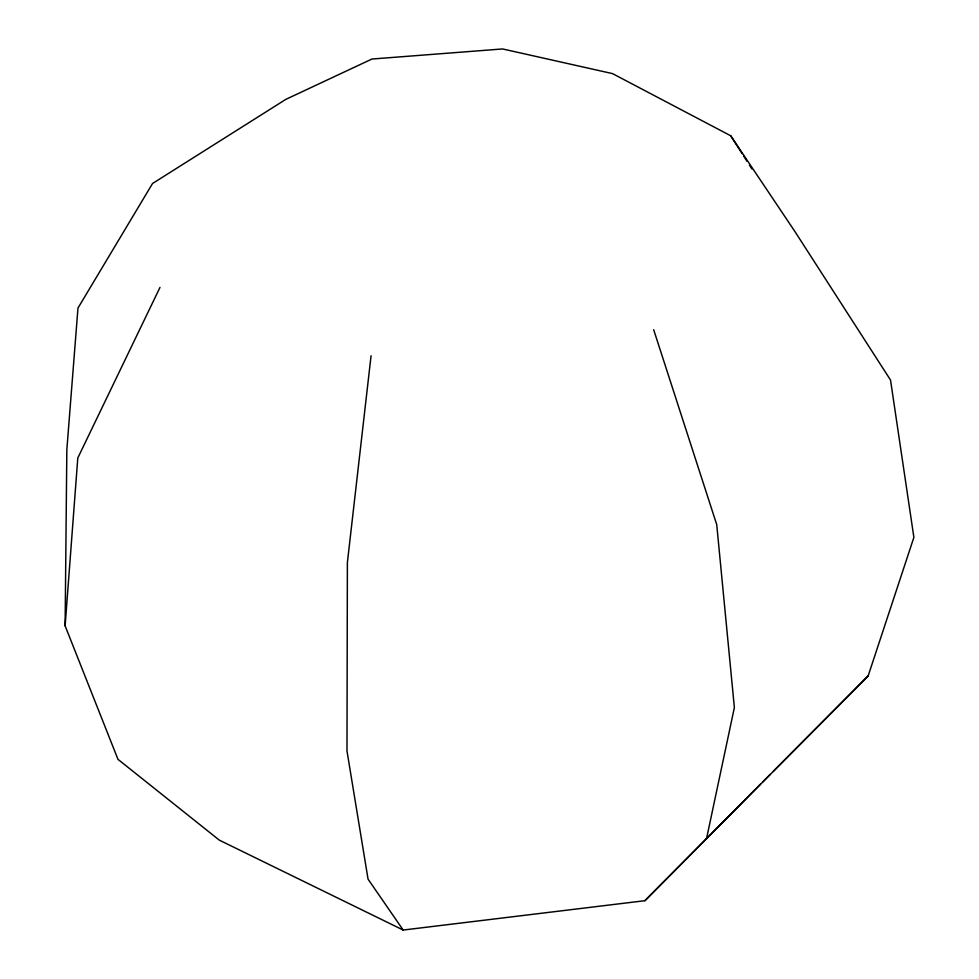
<?xml version="1.0" encoding="UTF-8"?>
<svg xmlns="http://www.w3.org/2000/svg" width="979" height="979" viewBox="0 0 979 979"><rect width="100%" height="100%" fill="white"/><g stroke="black" fill="none" stroke-linecap="round" stroke-linejoin="round"><path stroke-width="1.47" d="M65.116 625.85L66.841 449.655L77.977 308.055L152.54 183.501L285.807 99.381L371.947 59.034L502.606 48.95L612.548 73.621L730.726 135.775L794.985 231.644L890.523 380.048L913.884 537.385L868.14 675.938L644.928 900.692L403.177 930.05L219.296 840.129L117.969 759.337L65.116 625.85L77.794 458.013L159.993 287.385M371.065 355.744L347.386 562.533L346.982 750.966L368.055 879.154L403.177 930.05M706.459 839.003L734.372 707.572L716.738 524.671L653.666 329.69M644.928 900.692L760.512 784.142M762.653 781.988L770.155 774.426M773.386 771.183L868.14 675.938M730.726 135.775L742.119 153.63M743.746 156.187L747.001 161.29M749.437 165.108L751.884 168.939"/></g></svg>
